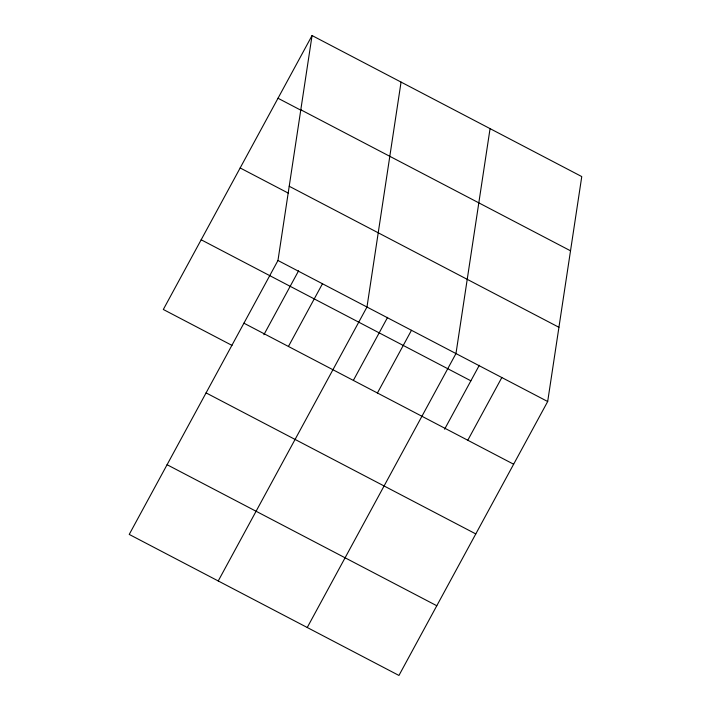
<?xml version="1.0" encoding="UTF-8"?>
<svg xmlns="http://www.w3.org/2000/svg" width="711" height="711" viewBox="0 0 711 711"><rect width="100%" height="100%" fill="white"/><g stroke="black" fill="none" stroke-linecap="round" stroke-linejoin="round"><path stroke-width="1.07" d="M277.965 260.484L312.058 35.55L581.767 176.577L547.683 401.519L398.942 675.45L129.233 534.423L277.965 260.484L547.683 401.519M401.057 82.094L366.974 307.028L218.233 580.958M490.066 128.629L455.973 353.563L307.241 627.502M312.058 35.55L163.317 309.481L232.008 345.404M263.888 334.721L298.602 270.793M288.426 346.461L322.465 283.751M353.42 380.296L387.611 317.328M377.425 392.996L411.473 330.295M444.597 429.213L479.312 365.276M467.785 440.242L501.833 377.541M300.806 109.778L570.524 250.805M278.01 98.251L301.224 110.392M289.217 186.255L558.926 327.291M240.158 167.956L288.533 193.25M201.169 239.776L470.886 380.812M243.917 323.185L513.635 464.221M206.074 392.89L475.792 533.925M167.076 464.71L436.794 605.745"/></g></svg>
